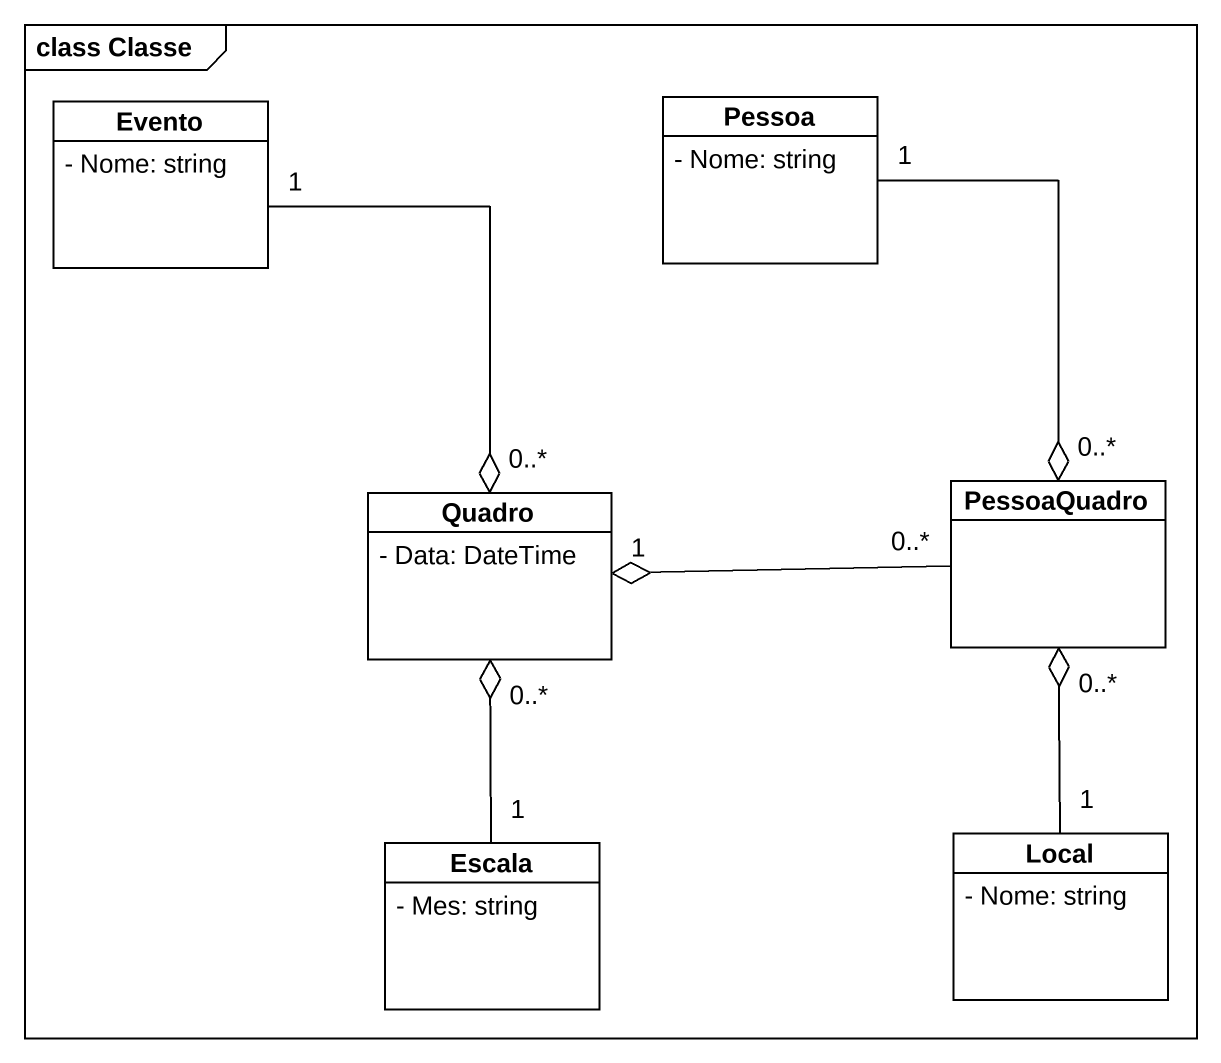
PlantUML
@startuml
mainframe class Classe
hide circle
hide empty members
skinparam classAttributeIconSize 0
class Evento {
  - Nome: string
}
class Pessoa {
  - Nome: string
}
class Quadro {
  - Data: DateTime
}
class PessoaQuadro
class Escala {
  - Mes: string
}
class Local {
  - Nome: string
}
Evento "1" --o "0..*" Quadro
Pessoa "1" --o "0..*" PessoaQuadro
PessoaQuadro "0..*" -left-o "1" Quadro
Escala "1" -up-o "0..*" Quadro
Local "1" -up-o "0..*" PessoaQuadro
@enduml
